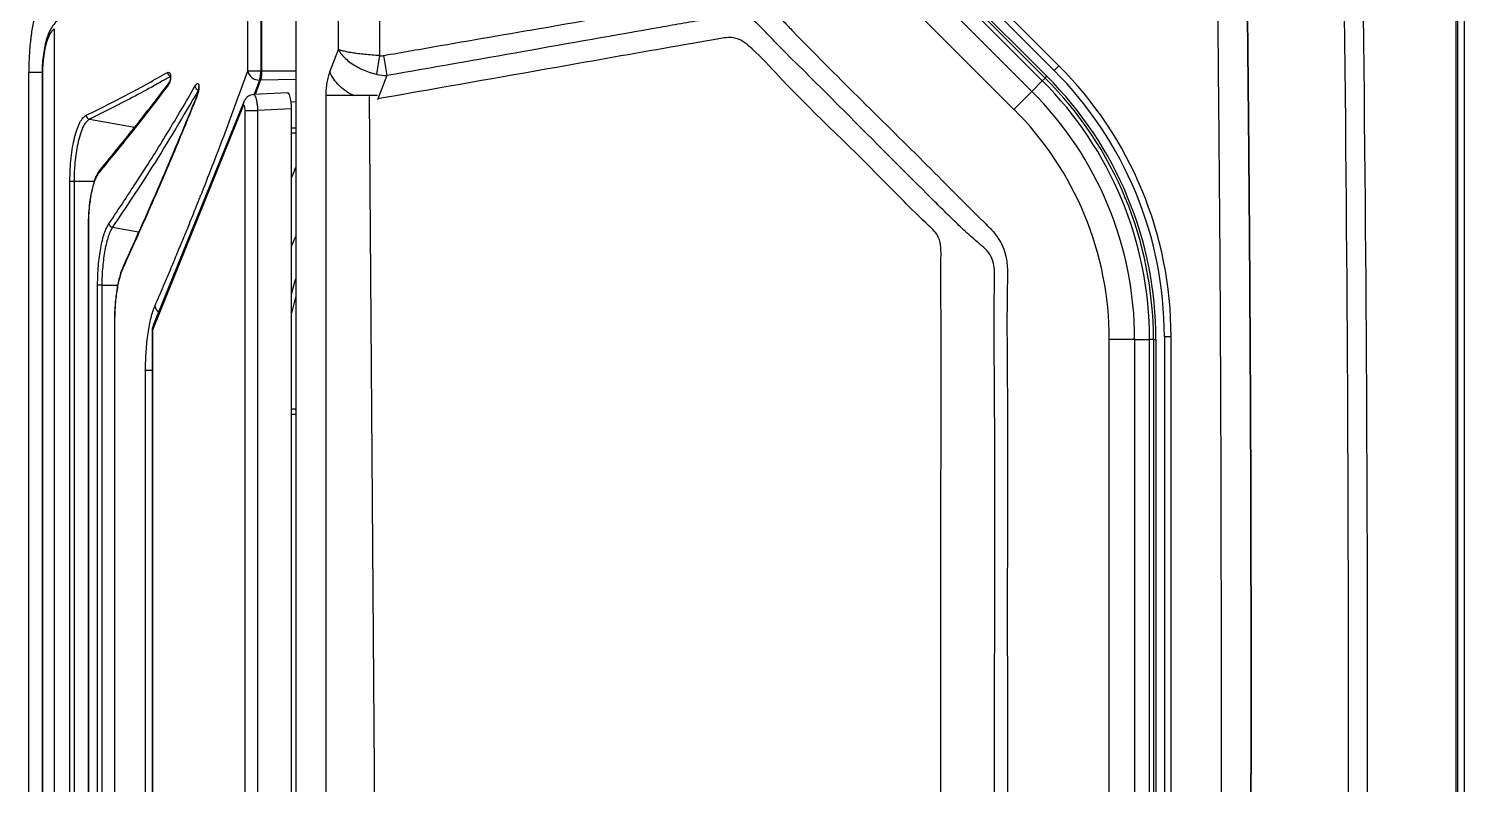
# Model space of a CAD drawing. Extents: x 409 to 498, y 628 to 778.
# Drawn here: x 481.17 to 498.04, y 688.48 to 697.36 of the extents above; entities that cross this region are included whole.
import ezdxf

# ---------------------------------------------------------------- set-up
doc = ezdxf.new("R2010")
doc.units = 0
doc.header["$MEASUREMENT"] = 0
doc.layers.add('1', color=4, linetype='Continuous')
doc.layers.add('GEOMETRY', color=4, linetype='Continuous', lineweight=25)

# ---------------------------------------------------------------- blocks, each defined once
blk = doc.blocks.new('2026_PULSE')
at = {"layer": 'GEOMETRY'}
for p, q in [((89.46, 86.582), (89.46, 2.918)), ((82.536, 53.824), (84.535, 51.824)), ((82.556, 53.844), (84.556, 51.844)), ((82.641, 53.913), (84.641, 51.913)), ((84.697, 51.969), (82.697, 53.968)), ((82.379, 53.667), (84.379, 51.667)), ((84.502, 51.791), (82.503, 53.791)), ((84.168, 51.456), (82.168, 53.456)), ((75.166, 51.908), (75.166, 53.202)), ((75.319, 53.202), (75.319, 51.908)), ((75.731, 53.227), (75.731, 36.205)), ((76.231, 52.158), (76.231, 53.17)), ((76.714, 53.284), (76.714, 52.087)), ((75.329, 52.835), (75.329, 51.908)), ((72.897, 37.049), (72.897, 52.403)), ((76.129, 51.897), (76.231, 52.158)), ((76.714, 52.087), (76.679, 51.868)), ((76.76, 52.088), (76.802, 51.853)), ((84.641, 51.913), (84.697, 51.969)), ((72.592, 37.612), (72.592, 51.888)), ((72.749, 51.888), (72.592, 51.888)), ((72.749, 51.88), (72.749, 37.572)), ((72.755, 51.88), (72.749, 51.88)), ((72.755, 51.88), (72.755, 37.572)), ((75.166, 51.908), (75.319, 51.908)), ((75.304, 51.8), (75.241, 51.629)), ((75.316, 51.8), (75.304, 51.8)), ((75.316, 51.8), (75.304, 51.769)), ((75.315, 51.804), (75.731, 51.81)), ((75.319, 51.908), (75.329, 51.908)), ((75.329, 51.908), (75.731, 51.908)), ((76.802, 51.853), (76.691, 51.567)), ((84.379, 51.667), (84.502, 51.791)), ((84.535, 51.824), (84.502, 51.791)), ((84.535, 51.824), (84.556, 51.844)), ((75.635, 51.648), (75.234, 51.629)), ((75.304, 51.769), (75.254, 51.63)), ((76.082, 51.619), (76.082, 37.813)), ((84.379, 51.667), (84.168, 51.456)), ((75.112, 51.496), (74.054, 48.879)), ((75.118, 51.543), (74.059, 48.926)), ((75.679, 51.46), (75.282, 51.442)), ((75.731, 51.544), (75.675, 51.542)), ((75.679, 37.992), (75.679, 51.46)), ((76.593, 51.605), (76.694, 37.853)), ((73.306, 51.34), (73.834, 51.246)), ((75.134, 51.442), (75.282, 51.442)), ((75.134, 38.01), (75.134, 51.442)), ((75.282, 51.442), (75.282, 38.01)), ((75.731, 51.233), (75.679, 51.235)), ((75.679, 51.18), (75.731, 51.18)), ((75.731, 50.776), (75.679, 50.655)), ((73.076, 38.842), (73.076, 50.61)), ((73.076, 50.61), (73.125, 50.61)), ((73.125, 50.61), (73.125, 38.842)), ((73.125, 50.61), (73.362, 50.61)), ((75.717, 50.743), (75.731, 50.767)), ((73.291, 50.078), (73.291, 39.374)), ((73.291, 50.078), (73.293, 50.078)), ((73.293, 50.078), (73.293, 39.374)), ((73.576, 50.069), (73.884, 50.018)), ((73.402, 40.048), (73.402, 49.39)), ((73.45, 49.39), (73.402, 49.39)), ((73.45, 49.39), (73.45, 40.048)), ((73.45, 49.39), (73.637, 49.39)), ((75.731, 49.262), (75.679, 49.059)), ((73.599, 48.956), (73.599, 40.475)), ((73.601, 48.956), (73.599, 48.956)), ((73.601, 48.956), (73.601, 40.475)), ((74.059, 48.926), (74.049, 48.898)), ((74.042, 48.857), (74.042, 40.595)), ((74.045, 48.857), (74.042, 48.857)), ((74.045, 48.857), (74.045, 40.595)), ((85.288, 40.68), (85.288, 48.752)), ((85.586, 48.752), (85.288, 48.752)), ((85.586, 48.752), (85.586, 40.68)), ((85.586, 48.752), (85.761, 48.752)), ((85.761, 40.68), (85.761, 48.752)), ((85.808, 48.752), (85.761, 48.752)), ((85.808, 48.752), (85.808, 40.68)), ((85.808, 48.752), (85.836, 48.752)), ((85.836, 48.752), (85.836, 40.68)), ((85.936, 48.786), (86.015, 48.786)), ((85.936, 48.786), (85.936, 40.714)), ((86.015, 40.714), (86.015, 48.786)), ((73.965, 41.066), (73.965, 48.386)), ((74.041, 48.386), (73.965, 48.386)), ((75.723, 47.93), (75.679, 47.93)), ((75.731, 47.93), (75.723, 47.93)), ((75.731, 47.868), (75.679, 47.868))]:
    blk.add_line(p, q, dxfattribs=at)
at = {"layer": 'GEOMETRY', "flags": 128}
for points in [[(75.679, 49.284), (75.72, 49.428), (75.731, 49.464)], [(75.731, 47.919), (75.731, 47.92), (75.728, 47.926), (75.726, 47.929), (75.723, 47.93)]]:
    blk.add_lwpolyline(points, dxfattribs=at)
at = {"layer": 'GEOMETRY'}
for centre, radius, start, end in [((72.868, 52.272), 0.0663, 163.4773, 196.0198), ((81.514, 48.786), 4.501, 0, 44.9999), ((74.27, 51.891), 0.0481, 181.8875, 259.2675), ((75.297, 51.934), 0.134, 190.9117, 272.7703), ((75.01, 51.897), 0.31, 341.7095, 2.0493), ((81.464, 48.752), 4.298, 0, 44.9999), ((81.464, 48.752), 4.344, 0, 44.9999), ((81.464, 48.752), 4.373, 0, 44.9999), ((81.514, 48.786), 4.422, 0, 44.9999), ((74.271, 51.743), 0.041, 142.354, 185.0716), ((74.595, 51.733), 0.0496, 187.1989, 261.5899), ((81.464, 48.752), 4.123, 0, 44.9999), ((74.596, 51.594), 0.0342, 148.4443, 188.0193), ((75.203, 51.509), 0.0914, 159.2053, 188.0798), ((81.464, 48.752), 3.825, 0, 44.9999), ((73.316, 51.387), 0.0482, 181.8823, 258.6549), ((73.46, 50.719), 0.0407, 141.5923, 185.8318), ((73.585, 50.119), 0.0503, 187.7356, 260.4345), ((73.731, 49.589), 0.0338, 149.6822, 189.3176), ((74.194, 49.164), 0.121, 189.632, 230.5952), ((74.144, 48.892), 0.0913, 158.1272, 188.089), ((74.167, 48.857), 0.125, 160.9214, 180), ((74.128, 48.87), 0.0837, 161.0839, 189.4137), ((74.489, 48.704), 0.469, 158.0439, 160.9876)]:
    blk.add_arc(centre, radius, start, end, dxfattribs=at)
blk.add_ellipse((75.635, 51.46), major_axis=(0, 0.188), ratio=0.23343, start_param=4.713643, end_param=6.294074, dxfattribs=at)
for points, knots in [([(89.316, 86.533), (89.317, 86.529), (89.316, 86.526), (89.316, 86.519), (89.316, 86.509), (89.317, 86.485), (89.317, 86.437), (89.317, 86.342), (89.317, 86.152), (89.318, 85.771), (89.32, 85.009), (89.323, 83.486), (89.326, 82.18), (89.331, 79.569), (89.334, 77.828), (89.343, 72.605), (89.348, 69.123), (89.355, 62.16), (89.358, 58.678), (89.361, 51.714), (89.362, 48.232), (89.362, 41.268), (89.361, 37.786), (89.358, 30.823), (89.355, 27.341), (89.348, 20.377), (89.343, 16.895), (89.331, 9.931), (89.324, 6.45), (89.316, 2.968)], [0, 0, 0, 0, 0.000122, 0.000122, 0.000244, 0.000488, 0.000977, 0.001953, 0.003906, 0.007813, 0.015625, 0.03125, 0.0625, 0.0625, 0.125, 0.125, 0.25, 0.25, 0.375, 0.375, 0.5, 0.5, 0.625, 0.625, 0.75, 0.75, 0.875, 0.875, 1, 1, 1, 1]), ([(89.316, 86.533), (89.317, 86.529), (89.316, 86.526), (89.316, 86.519), (89.316, 86.509), (89.317, 86.485), (89.317, 86.437), (89.317, 86.342), (89.317, 86.152), (89.318, 85.771), (89.32, 85.009), (89.323, 83.486), (89.326, 82.18), (89.331, 79.569), (89.334, 77.828), (89.343, 72.605), (89.348, 69.123), (89.355, 62.16), (89.358, 58.678), (89.361, 51.714), (89.362, 48.232), (89.362, 41.268), (89.361, 37.786), (89.358, 30.823), (89.355, 27.341), (89.348, 20.377), (89.343, 16.895), (89.331, 9.931), (89.324, 6.45), (89.316, 2.968)], [0, 0, 0, 0, 0.000122, 0.000122, 0.000244, 0.000488, 0.000977, 0.001953, 0.003906, 0.007813, 0.015625, 0.03125, 0.0625, 0.0625, 0.125, 0.125, 0.25, 0.25, 0.375, 0.375, 0.5, 0.5, 0.625, 0.625, 0.75, 0.75, 0.875, 0.875, 1, 1, 1, 1]), ([(89.386, 2.918), (89.386, 2.945), (89.386, 2.973), (89.386, 3.027), (89.386, 3.109), (89.386, 3.299), (89.386, 3.681), (89.386, 4.443), (89.386, 5.968), (89.386, 7.276), (89.386, 9.89), (89.385, 11.633), (89.385, 16.862), (89.385, 20.348), (89.384, 30.806), (89.384, 37.778), (89.384, 51.722), (89.384, 58.694), (89.385, 69.152), (89.385, 72.638), (89.385, 77.867), (89.386, 79.61), (89.386, 82.225), (89.386, 83.532), (89.386, 85.057), (89.386, 85.82), (89.386, 86.201), (89.386, 86.392), (89.386, 86.473), (89.386, 86.528), (89.386, 86.555), (89.386, 86.582)], [0, 0, 0, 0, 0.000977, 0.000977, 0.001953, 0.003906, 0.007812, 0.015625, 0.03125, 0.0625, 0.0625, 0.125, 0.125, 0.25, 0.25, 0.5, 0.5, 0.75, 0.75, 0.875, 0.875, 0.9375, 0.9375, 0.96875, 0.984375, 0.992187, 0.996094, 0.998047, 0.999023, 0.999023, 1, 1, 1, 1]), ([(89.386, 2.918), (89.386, 2.945), (89.386, 2.973), (89.386, 3.027), (89.386, 3.109), (89.386, 3.299), (89.386, 3.681), (89.386, 4.443), (89.386, 5.968), (89.386, 7.276), (89.386, 9.89), (89.385, 11.633), (89.385, 16.862), (89.385, 20.348), (89.384, 30.806), (89.384, 37.778), (89.384, 51.722), (89.384, 58.694), (89.385, 69.152), (89.385, 72.638), (89.385, 77.867), (89.386, 79.61), (89.386, 82.225), (89.386, 83.532), (89.386, 85.057), (89.386, 85.82), (89.386, 86.201), (89.386, 86.392), (89.386, 86.473), (89.386, 86.528), (89.386, 86.555), (89.386, 86.582)], [0, 0, 0, 0, 0.000977, 0.000977, 0.001953, 0.003906, 0.007812, 0.015625, 0.03125, 0.0625, 0.0625, 0.125, 0.125, 0.25, 0.25, 0.5, 0.5, 0.75, 0.75, 0.875, 0.875, 0.9375, 0.9375, 0.96875, 0.984375, 0.992187, 0.996094, 0.998047, 0.999023, 0.999023, 1, 1, 1, 1]), ([(86.867, 84.735), (87.075, 81.407), (87.256, 78.078), (87.564, 71.417), (87.691, 68.086), (87.843, 63.087), (87.887, 61.421), (87.963, 58.087), (87.994, 56.42), (88.07, 51.42), (88.12, 44.752), (88.07, 38.084), (87.969, 31.416), (87.894, 28.083), (87.691, 21.417), (87.564, 18.085), (87.333, 13.089), (87.249, 11.424), (87.068, 8.094), (86.971, 6.43), (86.867, 4.765)], [0, 0, 0, 0, 0.125, 0.125, 0.25, 0.25, 0.3125, 0.3125, 0.375, 0.375, 0.5, 0.625, 0.625, 0.75, 0.75, 0.875, 0.875, 0.9375, 0.9375, 1, 1, 1, 1]), ([(86.867, 84.735), (87.283, 78.079), (87.59, 71.419), (87.894, 61.421), (87.969, 58.087), (88.07, 51.42), (88.095, 48.086), (88.095, 41.418), (88.07, 38.084), (87.969, 31.416), (87.894, 28.083), (87.59, 18.084), (87.283, 11.422), (86.867, 4.765)], [0.216375, 0.216375, 0.216375, 0.216375, 0.723368, 0.723368, 0.976864, 0.976864, 1.230361, 1.230361, 1.483857, 1.483857, 1.737354, 1.737354, 2.244347, 2.244347, 2.244347, 2.244347]), ([(87.043, 4.755), (87.151, 6.419), (87.252, 8.084), (87.44, 11.414), (87.527, 13.08), (87.768, 18.077), (87.901, 21.41), (88.06, 26.41), (88.106, 28.078), (88.185, 31.412), (88.218, 33.08), (88.297, 38.082), (88.349, 44.752), (88.297, 51.422), (88.218, 56.424), (88.185, 58.092), (88.106, 61.426), (88.06, 63.093), (87.901, 68.093), (87.768, 71.426), (87.447, 78.088), (87.259, 81.418), (87.043, 84.746)], [0, 0, 0, 0, 0.0625, 0.0625, 0.125, 0.125, 0.25, 0.25, 0.3125, 0.3125, 0.375, 0.375, 0.5, 0.625, 0.625, 0.6875, 0.6875, 0.75, 0.75, 0.875, 0.875, 1, 1, 1, 1]), ([(87.043, 4.755), (87.474, 11.412), (87.796, 18.076), (88.113, 28.077), (88.192, 31.412), (88.297, 38.082), (88.323, 41.417), (88.323, 48.087), (88.297, 51.422), (88.192, 58.092), (88.113, 61.427), (87.795, 71.427), (87.474, 78.089), (87.043, 84.746)], [0, 0, 0, 0, 0.50835, 0.50835, 0.762525, 0.762525, 1.016701, 1.016701, 1.270876, 1.270876, 1.525051, 1.525051, 2.033401, 2.033401, 2.033401, 2.033401]), ([(86.525, 55.466), (86.528, 55.26), (86.534, 54.848), (86.542, 54.23), (86.55, 53.611), (86.557, 52.993), (86.564, 52.375), (86.57, 51.757), (86.576, 51.138), (86.581, 50.52), (86.586, 49.902), (86.59, 49.284), (86.593, 48.665), (86.596, 48.047), (86.598, 47.429), (86.6, 46.811), (86.601, 46.192), (86.602, 45.574), (86.603, 44.956), (86.603, 44.338), (86.602, 43.719), (86.601, 43.101), (86.6, 42.483), (86.598, 41.864), (86.595, 41.246), (86.592, 40.628), (86.588, 40.01), (86.583, 39.24), (86.576, 38.32), (86.565, 37.248), (86.553, 36.177), (86.54, 35.106), (86.53, 34.391), (86.525, 34.034)], [0, 0, 0, 0, 0.028848, 0.057695, 0.086542, 0.11539, 0.144237, 0.173084, 0.201931, 0.230778, 0.259625, 0.288472, 0.31732, 0.346167, 0.375014, 0.403862, 0.432709, 0.461557, 0.490404, 0.519252, 0.548099, 0.576947, 0.605794, 0.634642, 0.66349, 0.692337, 0.721185, 0.750032, 0.800026, 0.850019, 0.900013, 0.950006, 1, 1, 1, 1]), ([(86.875, 55.471), (86.877, 55.293), (86.883, 54.935), (86.89, 54.399), (86.897, 53.863), (86.904, 53.327), (86.91, 52.791), (86.916, 52.255), (86.921, 51.719), (86.926, 51.183), (86.931, 50.647), (86.935, 50.111), (86.939, 49.575), (86.942, 49.039), (86.945, 48.503), (86.948, 47.967), (86.95, 47.431), (86.952, 46.894), (86.953, 46.358), (86.954, 45.822), (86.955, 45.286), (86.955, 44.75), (86.955, 44.214), (86.954, 43.678), (86.953, 43.142), (86.952, 42.606), (86.95, 42.07), (86.948, 41.534), (86.945, 40.998), (86.942, 40.462), (86.939, 39.926), (86.935, 39.389), (86.931, 38.853), (86.926, 38.317), (86.921, 37.781), (86.916, 37.245), (86.91, 36.709), (86.904, 36.173), (86.897, 35.637), (86.89, 35.101), (86.883, 34.565), (86.877, 34.208), (86.875, 34.029)], [0, 0, 0, 0, 0.025, 0.050001, 0.075001, 0.100001, 0.125002, 0.150002, 0.175002, 0.200002, 0.225002, 0.250002, 0.275002, 0.300002, 0.325001, 0.350001, 0.375001, 0.400001, 0.425001, 0.45, 0.475, 0.5, 0.525, 0.55, 0.574999, 0.599999, 0.624999, 0.649999, 0.674999, 0.699998, 0.724998, 0.749998, 0.774998, 0.799998, 0.824998, 0.849998, 0.874998, 0.899999, 0.924999, 0.949999, 0.975, 1, 1, 1, 1]), ([(86.875, 34.029), (86.877, 34.208), (86.883, 34.565), (86.89, 35.101), (86.897, 35.637), (86.904, 36.173), (86.91, 36.71), (86.916, 37.246), (86.921, 37.782), (86.926, 38.318), (86.931, 38.854), (86.935, 39.39), (86.939, 39.926), (86.942, 40.462), (86.945, 40.998), (86.948, 41.534), (86.95, 42.07), (86.952, 42.606), (86.953, 43.143), (86.954, 43.679), (86.955, 44.215), (86.955, 44.751), (86.955, 45.287), (86.954, 45.823), (86.953, 46.359), (86.952, 46.895), (86.95, 47.431), (86.948, 47.967), (86.945, 48.503), (86.942, 49.039), (86.939, 49.575), (86.935, 50.111), (86.931, 50.647), (86.926, 51.183), (86.921, 51.719), (86.916, 52.255), (86.91, 52.791), (86.904, 53.327), (86.897, 53.863), (86.89, 54.399), (86.883, 54.935), (86.877, 55.293), (86.875, 55.471)], [0, 0, 0, 0, 0.025004, 0.050008, 0.075011, 0.100014, 0.125017, 0.150019, 0.175021, 0.200023, 0.225024, 0.250025, 0.275026, 0.300027, 0.325027, 0.350027, 0.375027, 0.400027, 0.425026, 0.450026, 0.475025, 0.500024, 0.525023, 0.550022, 0.575021, 0.60002, 0.625018, 0.650017, 0.675016, 0.700014, 0.725013, 0.750011, 0.77501, 0.800008, 0.825007, 0.850006, 0.875005, 0.900003, 0.925002, 0.950001, 0.975001, 1, 1, 1, 1]), ([(72.869, 52.951), (72.851, 52.945), (72.833, 52.932), (72.807, 52.904), (72.798, 52.894), (72.785, 52.876), (72.781, 52.87), (72.772, 52.856), (72.768, 52.849), (72.747, 52.812), (72.731, 52.777), (72.709, 52.719), (72.702, 52.698), (72.688, 52.654), (72.681, 52.63), (72.662, 52.558), (72.65, 52.506), (72.635, 52.423), (72.63, 52.395), (72.624, 52.351), (72.622, 52.336), (72.618, 52.305), (72.616, 52.29), (72.607, 52.214), (72.602, 52.151), (72.596, 52.054), (72.595, 52.021), (72.593, 51.955), (72.592, 51.922), (72.592, 51.888)], [0, 0, 0, 0, 0.125, 0.125, 0.1875, 0.1875, 0.21875, 0.21875, 0.25, 0.25, 0.375, 0.375, 0.4375, 0.4375, 0.5, 0.5, 0.625, 0.625, 0.6875, 0.6875, 0.71875, 0.71875, 0.75, 0.75, 0.875, 0.875, 0.9375, 0.9375, 1, 1, 1, 1]), ([(76.76, 52.088), (76.982, 52.127), (78.09, 52.323), (79.281, 52.519), (80.327, 52.72), (80.57, 52.768), (80.77, 52.801), (80.927, 52.804), (81.037, 52.785), (81.143, 52.748), (81.253, 52.687), (81.36, 52.596), (81.466, 52.485), (82.035, 51.89), (82.835, 51.12), (83.607, 50.335), (83.908, 50.04), (83.986, 49.945), (84.041, 49.841), (84.083, 49.714), (84.095, 49.561), (84.082, 49.069), (84.099, 47.829), (84.084, 45.493), (84.101, 42.955), (84.079, 41.126), (84.096, 40.355), (84.105, 40.064), (84.099, 39.831), (84.066, 39.659), (84.022, 39.551), (83.96, 39.452), (83.797, 39.276), (83.405, 38.897), (83.048, 38.537), (82.806, 38.291)], [0, 0, 0, 0, 0.03273, 0.163648, 0.175653, 0.187658, 0.199644, 0.205049, 0.210454, 0.215858, 0.221261, 0.228663, 0.236112, 0.243565, 0.348466, 0.397583, 0.403718, 0.409824, 0.415316, 0.420808, 0.42913, 0.437515, 0.492348, 0.609476, 0.777448, 0.861434, 0.875538, 0.889641, 0.903702, 0.909359, 0.915018, 0.920634, 0.926263, 0.949783, 1, 1, 1, 1]), ([(72.968, 52.518), (72.952, 52.509), (72.917, 52.491), (72.874, 52.442), (72.835, 52.377), (72.815, 52.32), (72.805, 52.291)], [0, 0, 0, 0, 0.216831, 0.456609, 0.717929, 1, 1, 1, 1]), ([(82.637, 38.46), (82.637, 38.46), (82.796, 38.619), (83.099, 38.93), (83.47, 39.274), (83.662, 39.501), (83.741, 39.556), (83.792, 39.578), (83.845, 39.625), (83.901, 39.701), (83.946, 39.824), (83.964, 40.003), (83.962, 40.217), (83.946, 40.431), (83.933, 40.805), (83.944, 41.569), (83.93, 44.11), (83.958, 46.793), (83.932, 49.049), (83.942, 49.492), (83.941, 49.595), (83.917, 49.7), (83.87, 49.78), (83.779, 49.865), (83.657, 49.965), (83.503, 50.11), (83.351, 50.258), (82.962, 50.646), (82.389, 51.218), (81.778, 51.836), (81.405, 52.198), (81.237, 52.38), (81.129, 52.492), (81.034, 52.545), (80.95, 52.57), (80.892, 52.575), (80.754, 52.553), (80.563, 52.515), (80.289, 52.468), (79.035, 52.246), (77.873, 52.041), (76.802, 51.853)], [0, 0, 0, 0, 0, 0.03351, 0.064598, 0.075502, 0.077238, 0.079027, 0.084361, 0.08772, 0.093111, 0.103638, 0.114249, 0.124957, 0.135615, 0.170011, 0.238803, 0.51397, 0.56964, 0.574792, 0.579934, 0.584977, 0.590628, 0.593433, 0.603874, 0.614365, 0.624915, 0.635437, 0.696264, 0.745422, 0.764916, 0.773628, 0.782303, 0.788055, 0.789461, 0.795352, 0.79655, 0.810366, 0.824205, 0.838045, 1, 1, 1, 1]), ([(72.805, 52.291), (72.797, 52.263), (72.781, 52.207), (72.763, 52.105), (72.752, 51.995), (72.75, 51.919), (72.749, 51.88)], [0, 0, 0, 0, 0.2510156, 0.5009306, 0.7500489, 1, 1, 1, 1]), ([(72.897, 52.403), (72.888, 52.397), (72.869, 52.385), (72.836, 52.339), (72.817, 52.286), (72.804, 52.254)], [0, 0, 0, 0, 0.280482, 0.560569, 1, 1, 1, 1]), ([(82.313, 38.491), (82.433, 38.611), (82.715, 38.89), (83.012, 39.203), (83.229, 39.402), (83.291, 39.483), (83.31, 39.583), (83.312, 39.942), (83.31, 40.584), (83.311, 41.82), (83.311, 44.019), (83.305, 46.576), (83.319, 48.67), (83.306, 49.551), (83.314, 49.8), (83.303, 49.907), (83.262, 49.996), (83.2, 50.06), (82.979, 50.261), (82.385, 50.889), (81.663, 51.554), (81.14, 52.135), (80.962, 52.275), (80.859, 52.303), (80.765, 52.298), (80.528, 52.252), (79.871, 52.142), (78.571, 51.908), (77.423, 51.707), (76.723, 51.584), (76.695, 51.579)], [0, 0, 0, 0, 0.026141, 0.061081, 0.066365, 0.071542, 0.076551, 0.081625, 0.126931, 0.175318, 0.272092, 0.465639, 0.569001, 0.594841, 0.601156, 0.607386, 0.6112, 0.616059, 0.620957, 0.657288, 0.749019, 0.771953, 0.777715, 0.783475, 0.787838, 0.792239, 0.82052, 0.890507, 0.995643, 1, 1, 1, 1]), ([(72.804, 52.254), (72.796, 52.226), (72.78, 52.169), (72.765, 52.071), (72.756, 51.973), (72.755, 51.911), (72.755, 51.88)], [0, 0, 0, 0, 0.280004, 0.559321, 0.77951, 1, 1, 1, 1]), ([(76.231, 52.158), (76.231, 52.158), (76.24, 52.14), (76.264, 52.104), (76.313, 52.052), (76.372, 52.004), (76.439, 51.961), (76.513, 51.923), (76.594, 51.891), (76.65, 51.875), (76.679, 51.868)], [0, 0, 0, 0, 0.001602, 0.1506, 0.294628, 0.438651, 0.577276, 0.715894, 0.85795, 1, 1, 1, 1]), ([(76.714, 52.087), (76.685, 52.089), (76.626, 52.093), (76.542, 52.101), (76.463, 52.11), (76.39, 52.12), (76.326, 52.132), (76.271, 52.145), (76.243, 52.154), (76.231, 52.158), (76.231, 52.158)], [0, 0, 0, 0, 0.14205, 0.284106, 0.422724, 0.561349, 0.705372, 0.8494, 0.998398, 1, 1, 1, 1]), ([(76.714, 52.087), (76.715, 52.087), (76.73, 52.085), (76.746, 52.086), (76.76, 52.088)], [0, 0, 0, 0, 0.053813, 1, 1, 1, 1]), ([(73.267, 51.386), (73.434, 51.468), (73.767, 51.633), (74.07, 51.804), (74.221, 51.889)], [0, 0, 0, 0, 0.49866, 1, 1, 1, 1]), ([(74.261, 51.843), (74.091, 51.748), (73.787, 51.577), (73.453, 51.413), (73.306, 51.34)], [0, 0, 0, 0, 0.56, 1, 1, 1, 1]), ([(74.075, 49.144), (74.109, 49.223), (74.174, 49.374), (74.265, 49.589), (74.345, 49.782), (74.416, 49.953), (74.474, 50.095), (74.521, 50.212), (74.559, 50.304), (74.588, 50.378), (74.611, 50.436), (74.627, 50.477), (74.638, 50.504), (74.644, 50.518), (74.646, 50.523), (74.646, 50.525), (74.647, 50.526), (74.647, 50.526), (74.647, 50.526), (74.647, 50.526), (74.647, 50.526), (74.739, 50.759), (74.917, 51.22), (75.083, 51.68), (75.166, 51.908)], [0, 0, 0, 0, 0.085655, 0.163387, 0.233195, 0.29508, 0.349042, 0.387957, 0.421371, 0.449282, 0.468475, 0.483786, 0.494048, 0.49761, 0.498993, 0.499566, 0.499811, 0.499918, 0.499964, 0.499985, 0.499994, 0.500001, 0.752588, 1, 1, 1, 1]), ([(74.221, 51.889), (74.229, 51.892), (74.239, 51.895), (74.251, 51.882), (74.257, 51.868), (74.259, 51.856), (74.26, 51.847), (74.26, 51.837), (74.259, 51.823), (74.256, 51.8), (74.247, 51.766), (74.237, 51.75), (74.23, 51.74)], [0, 0, 0, 0, 0.247982, 0.372618, 0.441338, 0.470631, 0.498637, 0.526731, 0.555977, 0.62457, 0.749679, 1, 1, 1, 1]), ([(74.258, 51.841), (74.259, 51.841), (74.259, 51.838), (74.259, 51.832), (74.258, 51.821), (74.255, 51.807), (74.249, 51.785), (74.243, 51.776), (74.238, 51.768)], [0, 0, 0, 0, 0.0124484, 0.0582661, 0.1104458, 0.2545156, 0.4694281, 1, 1, 1, 1]), ([(74.257, 51.857), (74.257, 51.857), (74.257, 51.857), (74.257, 51.854), (74.258, 51.85), (74.258, 51.846), (74.258, 51.843), (74.258, 51.841)], [0, 0, 0, 0, 0.324634, 0.591156, 0.710873, 0.827998, 1, 1, 1, 1]), ([(75.329, 51.908), (75.328, 51.898), (75.328, 51.877), (75.326, 51.848), (75.322, 51.82), (75.318, 51.807), (75.316, 51.8)], [0, 0, 0, 0, 0.230802, 0.4743962, 0.7307933, 1, 1, 1, 1]), ([(76.129, 51.897), (76.122, 51.877), (76.109, 51.839), (76.094, 51.77), (76.084, 51.696), (76.083, 51.645), (76.082, 51.619)], [0, 0, 0, 0, 0.252343, 0.500481, 0.752579, 1, 1, 1, 1]), ([(76.413, 51.613), (76.384, 51.629), (76.321, 51.664), (76.24, 51.732), (76.17, 51.811), (76.143, 51.868), (76.129, 51.897)], [0, 0, 0, 0, 0.225226, 0.471675, 0.732806, 1, 1, 1, 1]), ([(76.679, 51.868), (76.681, 51.867), (76.721, 51.858), (76.763, 51.855), (76.802, 51.853)], [0, 0, 0, 0, 0.055163, 1, 1, 1, 1]), ([(74.23, 51.74), (74.085, 51.549), (73.825, 51.21), (73.543, 50.866), (73.419, 50.715)], [0, 0, 0, 0, 0.5599993, 1, 1, 1, 1]), ([(74.238, 51.768), (74.113, 51.604), (73.854, 51.264), (73.573, 50.921), (73.428, 50.744)], [0, 0, 0, 0, 0.484374, 1, 1, 1, 1]), ([(73.535, 50.112), (73.652, 50.288), (73.889, 50.642), (74.226, 51.18), (74.439, 51.543), (74.546, 51.726)], [0, 0, 0, 0, 0.328622, 0.66197, 1, 1, 1, 1]), ([(74.588, 51.684), (74.41, 51.38), (74.091, 50.839), (73.734, 50.304), (73.576, 50.069)], [0, 0, 0, 0, 0.56, 1, 1, 1, 1]), ([(74.546, 51.726), (74.554, 51.738), (74.565, 51.755), (74.579, 51.76), (74.587, 51.755), (74.59, 51.746), (74.592, 51.737), (74.592, 51.727), (74.592, 51.709), (74.589, 51.681), (74.579, 51.635), (74.569, 51.608), (74.562, 51.589)], [0, 0, 0, 0, 0.24929, 0.374204, 0.446178, 0.474268, 0.499703, 0.525478, 0.553385, 0.625455, 0.750396, 1, 1, 1, 1]), ([(74.591, 51.703), (74.591, 51.702), (74.589, 51.681), (74.581, 51.651), (74.572, 51.626), (74.567, 51.612)], [0, 0, 0, 0, 0.025829, 0.473355, 1, 1, 1, 1]), ([(74.591, 51.726), (74.591, 51.726), (74.591, 51.727), (74.591, 51.728), (74.591, 51.729), (74.591, 51.73), (74.591, 51.73), (74.591, 51.731), (74.591, 51.732), (74.59, 51.732), (74.589, 51.72), (74.589, 51.7), (74.588, 51.684)], [0, 0, 0, 0, 0.000767, 0.007833, 0.014284, 0.020673, 0.027134, 0.03457, 0.053199, 0.108308, 0.297014, 1, 1, 1, 1]), ([(74.591, 51.733), (74.591, 51.733), (74.59, 51.733), (74.591, 51.732), (74.591, 51.731), (74.591, 51.73), (74.591, 51.728), (74.591, 51.725), (74.592, 51.721), (74.592, 51.718), (74.592, 51.716)], [0, 0, 0, 0, 0.130553, 0.222412, 0.3156, 0.414113, 0.51646, 0.622647, 0.736772, 1, 1, 1, 1]), ([(75.235, 51.629), (75.223, 51.627), (75.198, 51.624), (75.164, 51.605), (75.134, 51.577), (75.123, 51.553), (75.117, 51.541)], [0, 0, 0, 0, 0.245065, 0.498965, 0.753645, 1, 1, 1, 1]), ([(75.233, 51.628), (75.234, 51.629), (75.237, 51.631), (75.245, 51.624), (75.255, 51.606), (75.265, 51.576), (75.273, 51.536), (75.279, 51.491), (75.281, 51.458), (75.282, 51.442)], [0, 0, 0, 0, 0.018754, 0.182295, 0.345836, 0.509377, 0.672918, 0.836459, 1, 1, 1, 1]), ([(76.692, 51.619), (76.671, 51.619), (76.62, 51.619), (76.537, 51.619), (76.444, 51.619), (76.356, 51.619), (76.274, 51.619), (76.202, 51.619), (76.133, 51.619), (76.101, 51.619), (76.082, 51.619)], [0, 0, 0, 0, 0.085733, 0.210743, 0.335753, 0.460762, 0.585772, 0.710781, 0.835791, 1, 1, 1, 1]), ([(74.562, 51.589), (74.471, 51.367), (74.29, 50.926), (74.001, 50.258), (73.799, 49.81), (73.697, 49.584)], [0, 0, 0, 0, 0.333336, 0.662642, 1, 1, 1, 1]), ([(74.564, 51.605), (74.432, 51.284), (74.158, 50.62), (73.857, 49.952), (73.701, 49.607)], [0, 0, 0, 0, 0.482776, 1, 1, 1, 1]), ([(75.134, 51.442), (75.134, 51.447), (75.134, 51.458), (75.132, 51.473), (75.13, 51.486), (75.127, 51.497), (75.123, 51.503), (75.12, 51.505), (75.116, 51.503), (75.113, 51.498), (75.112, 51.496)], [0, 0, 0, 0, 0.125058, 0.250072, 0.375047, 0.5, 0.624953, 0.749928, 0.874942, 1, 1, 1, 1]), ([(73.076, 50.61), (73.077, 50.657), (73.079, 50.751), (73.09, 50.887), (73.107, 51.014), (73.13, 51.128), (73.159, 51.226), (73.192, 51.303), (73.229, 51.36), (73.254, 51.377), (73.267, 51.386)], [0, 0, 0, 0, 0.12498, 0.24981, 0.374924, 0.499644, 0.624834, 0.749492, 0.874939, 1, 1, 1, 1]), ([(73.306, 51.34), (73.29, 51.329), (73.26, 51.306), (73.22, 51.23), (73.187, 51.136), (73.162, 51.029), (73.144, 50.918), (73.133, 50.809), (73.126, 50.707), (73.125, 50.641), (73.125, 50.61)], [0, 0, 0, 0, 0.162071, 0.313654, 0.454688, 0.585121, 0.704904, 0.813999, 0.912373, 1, 1, 1, 1]), ([(73.419, 50.715), (73.411, 50.702), (73.393, 50.677), (73.368, 50.621), (73.346, 50.553), (73.327, 50.473), (73.312, 50.383), (73.301, 50.286), (73.294, 50.183), (73.293, 50.113), (73.293, 50.078)], [0, 0, 0, 0, 0.124859, 0.249839, 0.374581, 0.499645, 0.624145, 0.749435, 0.874586, 1, 1, 1, 1]), ([(73.429, 50.745), (73.416, 50.727), (73.393, 50.694), (73.367, 50.63), (73.348, 50.569), (73.333, 50.506), (73.321, 50.447), (73.315, 50.406), (73.312, 50.389)], [0, 0, 0, 0, 0.240802, 0.435962, 0.595891, 0.746162, 0.889322, 1, 1, 1, 1]), ([(73.312, 50.389), (73.311, 50.379), (73.304, 50.332), (73.298, 50.279), (73.296, 50.235), (73.296, 50.233)], [0, 0, 0, 0, 0.196409, 0.958934, 1, 1, 1, 1]), ([(73.296, 50.233), (73.295, 50.21), (73.292, 50.159), (73.291, 50.107), (73.291, 50.078)], [0, 0, 0, 0, 0.447537, 1, 1, 1, 1]), ([(73.402, 49.39), (73.402, 49.428), (73.403, 49.505), (73.41, 49.618), (73.422, 49.727), (73.438, 49.827), (73.457, 49.918), (73.48, 49.997), (73.506, 50.064), (73.525, 50.096), (73.535, 50.112)], [0, 0, 0, 0, 0.124736, 0.249852, 0.374321, 0.499619, 0.624078, 0.749321, 0.874629, 1, 1, 1, 1]), ([(73.576, 50.069), (73.568, 50.054), (73.55, 50.024), (73.527, 49.962), (73.505, 49.887), (73.487, 49.802), (73.472, 49.707), (73.461, 49.605), (73.453, 49.499), (73.451, 49.426), (73.45, 49.39)], [0, 0, 0, 0, 0.124837, 0.249721, 0.374651, 0.499628, 0.624651, 0.749721, 0.874837, 1, 1, 1, 1]), ([(75.731, 49.962), (75.716, 49.933), (75.696, 49.895), (75.682, 49.855), (75.679, 49.846)], [0, 0, 0, 0, 0.768629, 1, 1, 1, 1]), ([(73.7, 49.603), (73.69, 49.58), (73.673, 49.538), (73.654, 49.467), (73.64, 49.408), (73.63, 49.353), (73.621, 49.291), (73.61, 49.205), (73.601, 49.091), (73.6, 49.004), (73.599, 48.956)], [0, 0, 0, 0, 0.160082, 0.287519, 0.383624, 0.453731, 0.543374, 0.663892, 0.815684, 1, 1, 1, 1]), ([(73.697, 49.584), (73.683, 49.548), (73.656, 49.477), (73.625, 49.322), (73.605, 49.146), (73.602, 49.019), (73.601, 48.956)], [0, 0, 0, 0, 0.250157, 0.499974, 0.74964, 1, 1, 1, 1]), ([(73.965, 48.386), (73.965, 48.425), (73.966, 48.501), (73.972, 48.614), (73.981, 48.722), (73.994, 48.825), (74.01, 48.921), (74.029, 49.007), (74.051, 49.083), (74.067, 49.124), (74.075, 49.144)], [0, 0, 0, 0, 0.1248595, 0.2503426, 0.3750087, 0.500423, 0.625481, 0.7501643, 0.87554, 1, 1, 1, 1])]:
    blk.add_open_spline(points, degree=3, knots=knots, dxfattribs=at)

msp = doc.modelspace()

# ---------------------------------------------------------------- block references
at = {"layer": '1'}
msp.add_blockref('2026_PULSE', (408.577, 644.96), dxfattribs=at)

doc.saveas('drawing.dxf')
